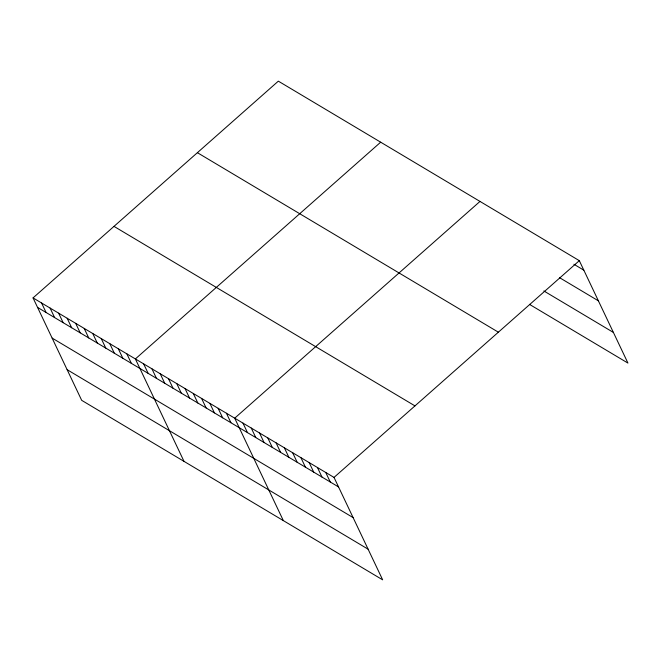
<?xml version="1.0" encoding="UTF-8"?>
<svg xmlns="http://www.w3.org/2000/svg" width="661" height="661" viewBox="0 0 661 661"><rect width="100%" height="100%" fill="white"/><g stroke="black" fill="none" stroke-linecap="round" stroke-linejoin="round"><path stroke-width="0.99" d="M33.05 297.904L334.028 477.416L382.661 579.846L81.683 400.335L33.05 297.904L278.339 81.154L579.317 260.665L627.95 363.096L529.453 304.349M380.67 142.189L135.381 358.94L184.014 461.37M479.993 201.423L234.705 418.182L283.338 520.604M334.028 477.416L579.317 260.665M573.897 264.251L583.828 270.175M559.487 277.637L598.387 300.838M543.863 290.964L613.391 332.433M197.391 152.683L498.369 332.194M113.998 226.376L414.968 405.887M37.57 307.415L338.539 486.934M52.128 338.077L353.098 517.596M67.125 369.673L368.103 549.184M325.749 472.483L330.269 481.993M317.47 467.542L321.99 477.06M309.191 462.609L313.711 472.119M300.92 457.676L305.432 467.187M292.641 452.735L297.161 462.246M284.362 447.803L288.882 457.313M276.083 442.862L280.603 452.372M267.812 437.929L272.324 447.439M259.533 432.988L264.053 442.498M251.254 428.055L255.774 437.565M242.984 423.114L247.495 432.633M226.426 413.241L230.945 422.759M218.147 408.308L222.666 417.818M209.876 403.367L214.387 412.885M201.597 398.434L206.116 407.944M193.318 393.493L197.837 403.012M185.039 388.561L189.558 398.071M176.768 383.62L181.279 393.138M168.489 378.687L173.008 388.197M160.21 373.746L164.729 383.264M151.939 368.813L156.45 378.323M143.66 363.88L148.171 373.391M126.854 353.858L131.374 363.368M118.327 348.768L122.847 358.279M109.8 343.679L114.312 353.197M101.273 338.597L105.785 348.107M92.747 333.508L97.258 343.026M84.22 328.426L88.731 337.936M75.684 323.336L80.204 332.847M67.158 318.247L71.677 327.765M58.631 313.165L63.15 322.675M50.104 308.076L54.623 317.594M41.577 302.994L46.096 312.504"/></g></svg>
